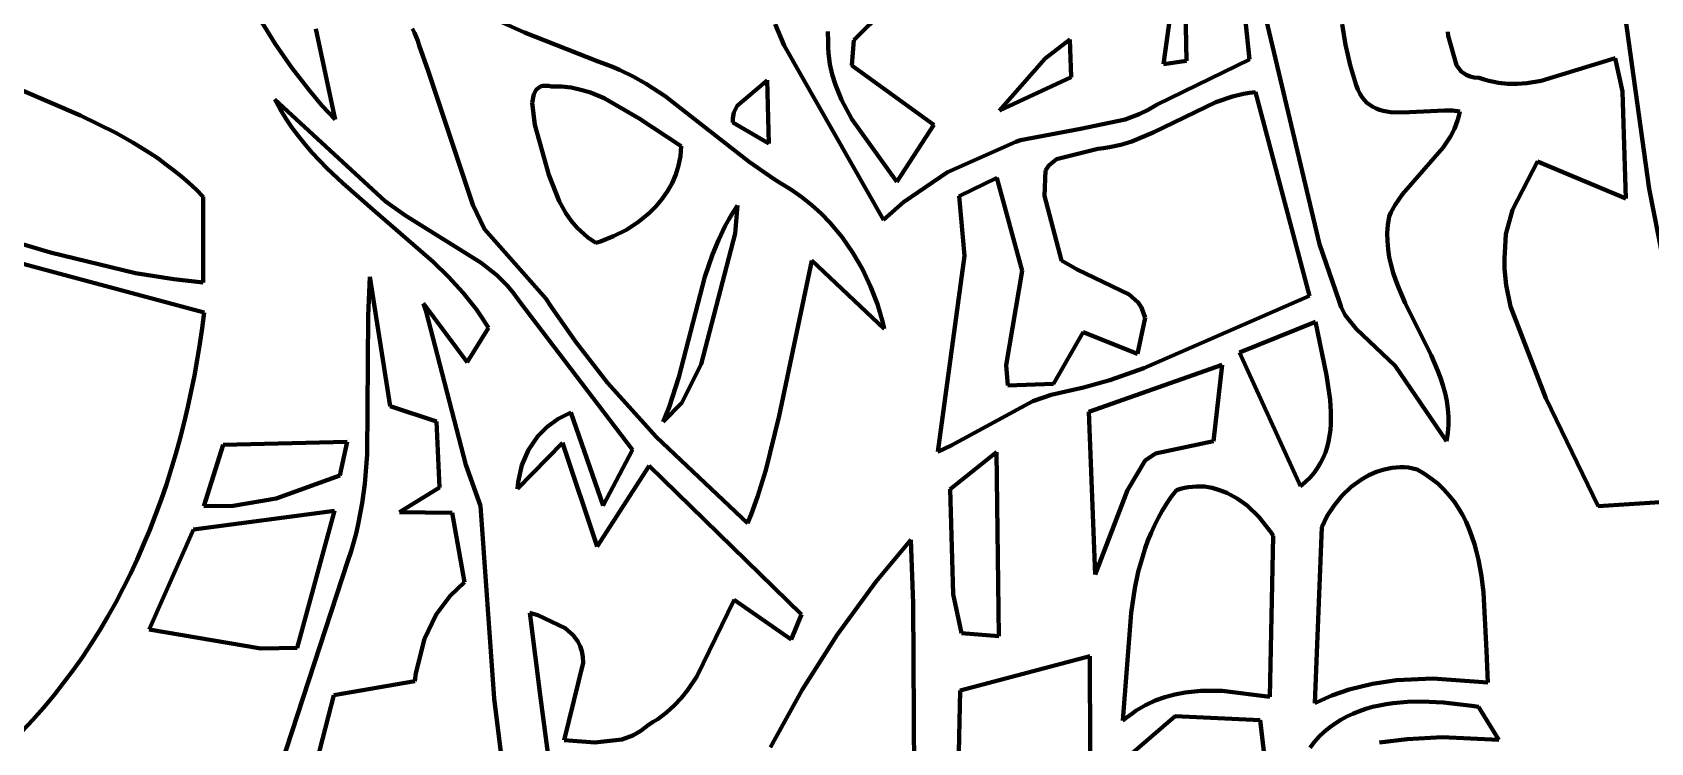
# Model space of a CAD drawing. Header units: millimetres. Extents: x 0 to 12.5, y 0 to 14.6.
# Drawn here: x 3.325 to 5.215, y 8.296 to 9.125 of the extents above; entities that cross this region are included whole.
import ezdxf

# ---------------------------------------------------------------- set-up
doc = ezdxf.new("R2010")
doc.units = ezdxf.units.MM
doc.layers.add('color#131313ff', color=7, linetype='CONTINUOUS', lineweight=100)
doc.layers.add('color#fcfcfcff', color=7, linetype='CONTINUOUS', lineweight=100)

msp = doc.modelspace()

# ---------------------------------------------------------------- linework, layer by layer
at = {"layer": 'color#131313ff'}
for p, q in [((5.2129, 8.9429), (5.1584, 9.3324)), ((4.7464, 9.0937), (4.726, 9.2894)), ((4.6703, 9.2179), (4.6725, 9.0923)), ((4.6457, 9.0882), (4.6601, 9.1922)), ((3.5851, 9.1504), (3.6087, 9.1119)), ((3.8997, 9.1252), (3.8293, 9.1568)), ((4.3201, 9.1519), (4.2842, 9.1164)), ((3.6787, 9.0236), (3.656, 9.1297)), ((3.7689, 9.1295), (3.7713, 9.125)), ((4.1925, 9.135), (4.2029, 9.11)), ((4.2544, 9.1142), (4.2539, 9.1266)), ((4.7656, 9.1405), (4.8279, 8.8782)), ((4.8563, 9.123), (4.8545, 9.135)), ((4.9778, 9.126), (4.9783, 9.1213)), ((3.6087, 9.1119), (3.628, 9.0841)), ((3.7713, 9.125), (3.7734, 9.1203)), ((3.7734, 9.1203), (3.7751, 9.1154)), ((3.7751, 9.1154), (3.7766, 9.1102)), ((3.7766, 9.1102), (3.7871, 9.0806)), ((3.9856, 9.0913), (3.8997, 9.1252)), ((4.2029, 9.11), (4.3189, 8.9067)), ((4.2544, 9.1076), (4.2544, 9.1142)), ((4.2548, 9.1012), (4.2544, 9.1076)), ((4.2842, 9.1164), (4.282, 9.0868)), ((4.5076, 9.0948), (4.5364, 9.1173)), ((4.5364, 9.1173), (4.5379, 9.0733)), ((4.8584, 9.111), (4.8563, 9.123)), ((4.8609, 9.0991), (4.8584, 9.111)), ((4.9783, 9.1213), (4.9877, 9.0872)), ((3.3815, 9.0282), (3.2333, 9.0921)), ((3.9942, 9.0885), (3.9856, 9.0913)), ((4.0025, 9.0853), (3.9942, 9.0885)), ((4.2564, 9.0885), (4.2548, 9.1012)), ((4.2591, 9.0762), (4.2564, 9.0885)), ((4.4542, 9.0342), (4.5076, 9.0948)), ((4.6384, 9.0413), (4.7464, 9.0937)), ((4.6725, 9.0923), (4.6457, 9.0882)), ((4.8638, 9.0873), (4.8609, 9.0991)), ((5.0866, 9.0689), (5.1731, 9.0955)), ((5.1731, 9.0955), (5.1818, 9.0564)), ((3.628, 9.0841), (3.6487, 9.0574)), ((3.7871, 9.0806), (3.8393, 8.924)), ((4.0107, 9.0818), (4.0025, 9.0853)), ((4.0266, 9.0741), (4.0107, 9.0818)), ((4.0419, 9.0655), (4.0266, 9.0741)), ((4.1832, 9.0697), (4.1817, 9.0681)), ((4.1851, 8.9956), (4.1832, 9.0697)), ((4.2628, 9.0641), (4.2591, 9.0762)), ((4.282, 9.0868), (4.3775, 9.0173)), ((4.5379, 9.0733), (4.4542, 9.0342)), ((4.8671, 9.0755), (4.8638, 9.0873)), ((4.8708, 9.0638), (4.8671, 9.0755)), ((4.9877, 9.0872), (4.9935, 9.0798)), ((4.9935, 9.0798), (4.9992, 9.0757)), ((4.9992, 9.0757), (5.0037, 9.0738)), ((5.0037, 9.0738), (5.0087, 9.0727)), ((5.0087, 9.0727), (5.0144, 9.0725)), ((5.0144, 9.0725), (5.0201, 9.0705)), ((5.0201, 9.0705), (5.0257, 9.0689)), ((3.6487, 9.0574), (3.6633, 9.0402)), ((3.9089, 9.043), (3.9108, 9.0534)), ((3.9108, 9.0534), (3.9135, 9.0583)), ((3.9135, 9.0583), (3.916, 9.0608)), ((3.916, 9.0608), (3.9193, 9.0625)), ((3.9193, 9.0625), (3.9212, 9.0629)), ((3.9212, 9.0629), (3.9233, 9.0632)), ((3.9233, 9.0632), (3.9256, 9.0632)), ((3.9256, 9.0632), (3.9281, 9.0629)), ((3.9281, 9.0629), (3.9308, 9.0623)), ((3.9308, 9.0623), (3.9368, 9.0624)), ((3.9368, 9.0624), (3.9428, 9.0622)), ((3.9428, 9.0622), (3.9544, 9.0609)), ((3.9544, 9.0609), (3.9657, 9.0585)), ((3.9657, 9.0585), (3.9768, 9.0552)), ((3.9768, 9.0552), (3.9929, 9.0486)), ((4.0641, 9.0511), (4.0419, 9.0655)), ((4.1621, 8.9744), (4.0641, 9.0511)), ((4.1817, 9.0681), (4.1481, 9.0396)), ((4.27, 9.0466), (4.2628, 9.0641)), ((4.7262, 9.0504), (4.7071, 9.0438)), ((4.7394, 9.0537), (4.7262, 9.0504)), ((4.7462, 9.0549), (4.7394, 9.0537)), ((4.7531, 9.0558), (4.7462, 9.0549)), ((4.8163, 8.818), (4.7531, 9.0558)), ((4.8727, 9.0586), (4.8708, 9.0638)), ((4.875, 9.054), (4.8727, 9.0586)), ((4.8775, 9.05), (4.875, 9.054)), ((5.0257, 9.0689), (5.0313, 9.0675)), ((5.0313, 9.0675), (5.0368, 9.0665)), ((5.0368, 9.0665), (5.048, 9.0654)), ((5.048, 9.0654), (5.0591, 9.0653)), ((5.0591, 9.0653), (5.0701, 9.0661)), ((5.0701, 9.0661), (5.0866, 9.0689)), ((5.1818, 9.0564), (5.1857, 8.9313)), ((3.6083, 9.047), (3.6145, 9.0357)), ((3.737, 8.9284), (3.6083, 9.047)), ((3.6145, 9.0357), (3.6211, 9.0248)), ((3.6633, 9.0402), (3.6787, 9.0236)), ((3.9118, 9.0176), (3.9089, 9.043)), ((3.9929, 9.0486), (4.0337, 9.025)), ((4.1441, 9.0318), (4.1429, 9.0251)), ((4.1481, 9.0396), (4.1441, 9.0318)), ((4.282, 9.024), (4.27, 9.0466)), ((4.6175, 9.03), (4.6281, 9.0351)), ((4.6281, 9.0351), (4.6384, 9.0413)), ((4.7071, 9.0438), (4.6337, 9.0084)), ((4.8803, 9.0464), (4.8775, 9.05)), ((4.8834, 9.0433), (4.8803, 9.0464)), ((4.8867, 9.0407), (4.8834, 9.0433)), ((4.8903, 9.0384), (4.8867, 9.0407)), ((4.894, 9.0365), (4.8903, 9.0384)), ((4.898, 9.035), (4.894, 9.0365)), ((4.9022, 9.0338), (4.898, 9.035)), ((4.9109, 9.0323), (4.9022, 9.0338)), ((4.925, 9.0317), (4.9109, 9.0323)), ((4.9739, 9.0344), (4.925, 9.0317)), ((4.9831, 9.0341), (4.9739, 9.0344)), ((4.9917, 9.0329), (4.9831, 9.0341)), ((4.9905, 9.0276), (4.9917, 9.0329)), ((3.4226, 9.008), (3.3815, 9.0282)), ((3.6211, 9.0248), (3.6283, 9.0144)), ((3.6283, 9.0144), (3.6358, 9.0042)), ((3.9282, 8.9591), (3.9118, 9.0176)), ((4.0337, 9.025), (4.0826, 8.9924)), ((4.1429, 9.0251), (4.1431, 9.0202)), ((4.1431, 9.0202), (4.1851, 8.9956)), ((4.3343, 8.9511), (4.282, 9.024)), ((4.3775, 9.0173), (4.3343, 8.9511)), ((4.479, 8.9996), (4.549, 9.0127)), ((4.549, 9.0127), (4.6009, 9.0238)), ((4.6009, 9.0238), (4.6175, 9.03)), ((4.9808, 9.0037), (4.9854, 9.0128)), ((4.9854, 9.0128), (4.9891, 9.0225)), ((4.9891, 9.0225), (4.9905, 9.0276)), ((3.4426, 8.9968), (3.4226, 9.008)), ((3.462, 8.9848), (3.4426, 8.9968)), ((3.6358, 9.0042), (3.6437, 8.9944)), ((3.6437, 8.9944), (3.6519, 8.9849)), ((4.3937, 8.9623), (4.4733, 8.9978)), ((4.4733, 8.9978), (4.479, 8.9996)), ((4.5959, 8.9943), (4.5826, 8.9913)), ((4.6087, 8.9982), (4.5959, 8.9943)), ((4.6337, 9.0084), (4.6087, 8.9982)), ((4.9725, 8.9909), (4.9808, 9.0037)), ((3.4715, 8.9784), (3.462, 8.9848)), ((3.4808, 8.9717), (3.4715, 8.9784)), ((3.6519, 8.9849), (3.6604, 8.9757)), ((3.6604, 8.9757), (3.6692, 8.9666)), ((4.0808, 8.9754), (4.0796, 8.9699)), ((4.0817, 8.9809), (4.0808, 8.9754)), ((4.0823, 8.9866), (4.0817, 8.9809)), ((4.0826, 8.9924), (4.0823, 8.9866)), ((4.521, 8.9773), (4.5121, 8.9702)), ((4.569, 8.9896), (4.521, 8.9773)), ((4.5759, 8.9903), (4.569, 8.9896)), ((4.5826, 8.9913), (4.5759, 8.9903)), ((4.925, 8.9366), (4.9725, 8.9909)), ((3.49, 8.9647), (3.4808, 8.9717)), ((3.4989, 8.9575), (3.49, 8.9647)), ((3.5077, 8.9499), (3.4989, 8.9575)), ((3.6692, 8.9666), (3.6875, 8.9492)), ((3.9403, 8.9285), (3.9282, 8.9591)), ((4.0764, 8.9594), (4.072, 8.9494)), ((4.0796, 8.9699), (4.0764, 8.9594)), ((4.1911, 8.9541), (4.1621, 8.9744)), ((4.3423, 8.9274), (4.3937, 8.9623)), ((4.4514, 8.9557), (4.4073, 8.9341)), ((4.4808, 8.8472), (4.4514, 8.9557)), ((4.508, 8.9643), (4.5069, 8.9345)), ((4.5121, 8.9702), (4.508, 8.9643)), ((5.0825, 8.9745), (5.0534, 8.9183)), ((5.1857, 8.9313), (5.0825, 8.9745)), ((3.5163, 8.9419), (3.5077, 8.9499)), ((3.5246, 8.9336), (3.5163, 8.9419)), ((3.6875, 8.9492), (3.7258, 8.9159)), ((4.0667, 8.9399), (4.0605, 8.931)), ((4.072, 8.9494), (4.0667, 8.9399)), ((4.1986, 8.9495), (4.1911, 8.9541)), ((4.2114, 8.9417), (4.1986, 8.9495)), ((4.2236, 8.9332), (4.2114, 8.9417)), ((5.2287, 8.8617), (5.2129, 8.9429)), ((3.5244, 8.8335), (3.5246, 8.9336)), ((3.7601, 8.9121), (3.737, 8.9284)), ((3.8393, 8.924), (3.8531, 8.8957)), ((3.9482, 8.9144), (3.9403, 8.9285)), ((4.0534, 8.9226), (4.0456, 8.9148)), ((4.0605, 8.931), (4.0534, 8.9226)), ((4.1434, 8.9156), (4.1485, 8.9233)), ((4.1485, 8.9233), (4.1457, 8.8906)), ((4.2352, 8.9239), (4.2236, 8.9332)), ((4.2461, 8.9139), (4.2352, 8.9239)), ((4.3189, 8.9067), (4.3423, 8.9274)), ((4.4073, 8.9341), (4.4134, 8.8644)), ((4.5069, 8.9345), (4.5268, 8.8592)), ((4.9112, 8.9152), (4.9162, 8.9241)), ((4.9162, 8.9241), (4.925, 8.9366)), ((5.0534, 8.9183), (5.0455, 8.89)), ((3.2047, 8.9107), (3.3463, 8.8685)), ((3.7258, 8.9159), (3.7931, 8.8577)), ((3.8493, 8.8563), (3.7601, 8.9121)), ((3.9543, 8.9056), (3.9482, 8.9144)), ((3.9613, 8.8973), (3.9543, 8.9056)), ((4.0327, 8.9043), (4.0187, 8.8951)), ((4.0456, 8.9148), (4.0327, 8.9043)), ((4.1261, 8.883), (4.1341, 8.8996)), ((4.1341, 8.8996), (4.1386, 8.9076)), ((4.1386, 8.9076), (4.1434, 8.9156)), ((4.2563, 8.9034), (4.2461, 8.9139)), ((4.2705, 8.8864), (4.2563, 8.9034)), ((4.907, 8.8911), (4.9076, 8.9008)), ((4.9076, 8.9008), (4.9091, 8.9106)), ((4.9091, 8.9106), (4.9112, 8.9152)), ((3.8531, 8.8957), (3.9247, 8.8148)), ((3.9693, 8.8897), (3.9613, 8.8973)), ((3.9736, 8.8861), (3.9693, 8.8897)), ((3.9782, 8.8828), (3.9736, 8.8861)), ((3.9831, 8.8796), (3.9782, 8.8828)), ((3.9883, 8.8813), (3.9831, 8.8796)), ((4.0038, 8.8874), (3.9883, 8.8813)), ((4.0187, 8.8951), (4.0038, 8.8874)), ((4.1457, 8.8906), (4.1062, 8.7382)), ((4.1191, 8.8661), (4.1261, 8.883)), ((4.2831, 8.8682), (4.2705, 8.8864)), ((4.9072, 8.8816), (4.907, 8.8911)), ((4.908, 8.8722), (4.9072, 8.8816)), ((5.0455, 8.89), (5.0446, 8.8749)), ((3.3463, 8.8685), (3.4456, 8.8445)), ((4.1102, 8.84), (4.1191, 8.8661)), ((4.2942, 8.849), (4.2831, 8.8682)), ((4.4134, 8.8644), (4.3823, 8.6358)), ((4.8279, 8.8782), (4.8509, 8.8117)), ((4.9094, 8.863), (4.908, 8.8722)), ((4.9115, 8.8538), (4.9094, 8.863)), ((5.0446, 8.8749), (5.0438, 8.862)), ((5.0438, 8.862), (5.0439, 8.8492)), ((3.5256, 8.7986), (3.2938, 8.8605)), ((3.4456, 8.8445), (3.4904, 8.8372)), ((3.7931, 8.8577), (3.811, 8.84)), ((3.8675, 8.8419), (3.8493, 8.8563)), ((4.1971, 8.6778), (4.2352, 8.8593)), ((4.2352, 8.8593), (4.3198, 8.7795)), ((4.3038, 8.8289), (4.2942, 8.849)), ((4.4623, 8.7369), (4.4808, 8.8472)), ((4.5268, 8.8592), (4.5451, 8.8486)), ((4.5451, 8.8486), (4.6057, 8.8196)), ((4.914, 8.8448), (4.9115, 8.8538)), ((4.917, 8.8358), (4.914, 8.8448)), ((5.0439, 8.8492), (5.0459, 8.8303)), ((3.4904, 8.8372), (3.5244, 8.8335)), ((3.719, 8.8402), (3.7171, 8.7944)), ((3.7428, 8.6891), (3.719, 8.8402)), ((3.811, 8.84), (3.8196, 8.8309)), ((3.8196, 8.8309), (3.828, 8.8215)), ((3.8798, 8.8296), (3.8675, 8.8419)), ((3.8873, 8.8206), (3.8798, 8.8296)), ((4.0799, 8.723), (4.1102, 8.84)), ((4.3118, 8.8081), (4.3038, 8.8289)), ((4.9204, 8.8269), (4.917, 8.8358)), ((4.9281, 8.8094), (4.9204, 8.8269)), ((5.0459, 8.8303), (5.0511, 8.8056)), ((3.8327, 8.7405), (3.782, 8.8088)), ((3.782, 8.8088), (3.7846, 8.8008)), ((3.828, 8.8215), (3.836, 8.8118)), ((3.836, 8.8118), (3.8436, 8.8018)), ((3.8942, 8.8108), (3.8873, 8.8206)), ((4.0259, 8.6381), (3.8942, 8.8108)), ((3.9247, 8.8148), (3.9313, 8.8045)), ((4.3181, 8.7867), (4.3118, 8.8081)), ((4.6057, 8.8196), (4.6161, 8.81)), ((4.6161, 8.81), (4.6201, 8.8042)), ((4.6228, 8.7334), (4.8163, 8.818)), ((4.8509, 8.8117), (4.8531, 8.8048)), ((4.8531, 8.8048), (4.8578, 8.7954)), ((4.9583, 8.7487), (4.9281, 8.8094)), ((5.0511, 8.8056), (5.0921, 8.6985)), ((3.5233, 8.7802), (3.5256, 8.7986)), ((3.7171, 8.7944), (3.7161, 8.6328)), ((3.7846, 8.8008), (3.8313, 8.6205)), ((3.8436, 8.8018), (3.8508, 8.7914)), ((3.8508, 8.7914), (3.8577, 8.7807)), ((3.9313, 8.8045), (3.9592, 8.7644)), ((4.3198, 8.7795), (4.3181, 8.7867)), ((4.6244, 8.7921), (4.6155, 8.7502)), ((4.6201, 8.8042), (4.6244, 8.7921)), ((4.8232, 8.7877), (4.7347, 8.7517)), ((4.836, 8.7251), (4.8232, 8.7877)), ((4.8578, 8.7954), (4.8706, 8.7794)), ((3.5206, 8.7618), (3.5233, 8.7802)), ((3.8577, 8.7807), (3.8327, 8.7405)), ((4.5519, 8.7756), (4.5173, 8.7153)), ((4.6155, 8.7502), (4.5519, 8.7756)), ((4.8706, 8.7794), (4.9161, 8.7361)), ((3.5176, 8.7433), (3.5206, 8.7618)), ((3.9592, 8.7644), (3.9968, 8.7164)), ((4.7347, 8.7517), (4.8058, 8.5957)), ((4.9659, 8.7311), (4.9583, 8.7487)), ((3.5143, 8.7249), (3.5176, 8.7433)), ((4.1062, 8.7382), (4.0836, 8.693)), ((4.4642, 8.7133), (4.4623, 8.7369)), ((4.7142, 8.7374), (4.5587, 8.6825)), ((4.583, 8.7195), (4.6228, 8.7334)), ((4.704, 8.6483), (4.7142, 8.7374)), ((4.9161, 8.7361), (4.9762, 8.6481)), ((4.9692, 8.7223), (4.9659, 8.7311)), ((3.5107, 8.7066), (3.5143, 8.7249)), ((3.9968, 8.7164), (4.0539, 8.6529)), ((4.0686, 8.6878), (4.0799, 8.723)), ((4.5173, 8.7153), (4.4642, 8.7133)), ((4.5318, 8.7061), (4.5525, 8.7108)), ((4.5525, 8.7108), (4.583, 8.7195)), ((4.8403, 8.6963), (4.836, 8.7251)), ((4.9721, 8.7134), (4.9692, 8.7223)), ((4.9746, 8.7044), (4.9721, 8.7134)), ((3.5067, 8.6882), (3.5107, 8.7066)), ((4.0836, 8.693), (4.0618, 8.6706)), ((4.3978, 8.6431), (4.4933, 8.6949)), ((4.4933, 8.6949), (4.5148, 8.7024)), ((4.5148, 8.7024), (4.5318, 8.7061)), ((4.8413, 8.6821), (4.8403, 8.6963)), ((4.9765, 8.6953), (4.9746, 8.7044)), ((4.9778, 8.6861), (4.9765, 8.6953)), ((5.0921, 8.6985), (5.1534, 8.5725)), ((3.5024, 8.67), (3.5067, 8.6882)), ((3.797, 8.6713), (3.7428, 8.6891)), ((3.9264, 8.6651), (3.9392, 8.6743)), ((3.9392, 8.6743), (3.9538, 8.6815)), ((3.9538, 8.6815), (3.9916, 8.5731)), ((4.0618, 8.6706), (4.0686, 8.6878)), ((4.1816, 8.6143), (4.1971, 8.6778)), ((4.5587, 8.6825), (4.5659, 8.4926)), ((4.8412, 8.6682), (4.8413, 8.6821)), ((4.9786, 8.6768), (4.9778, 8.6861)), ((4.9786, 8.6674), (4.9786, 8.6768)), ((3.4977, 8.6517), (3.5024, 8.67)), ((3.8006, 8.5942), (3.797, 8.6713)), ((3.9045, 8.6381), (3.9155, 8.6541)), ((3.9155, 8.6541), (3.9264, 8.6651)), ((4.8386, 8.6479), (4.8398, 8.6546)), ((4.8398, 8.6546), (4.8407, 8.6613)), ((4.8407, 8.6613), (4.8412, 8.6682)), ((4.9762, 8.6481), (4.9778, 8.6578)), ((4.9778, 8.6578), (4.9786, 8.6674)), ((3.4927, 8.6336), (3.4977, 8.6517)), ((3.5478, 8.6439), (3.5253, 8.5723)), ((3.6926, 8.6475), (3.5478, 8.6439)), ((3.6843, 8.6083), (3.6926, 8.6475)), ((3.9441, 8.6463), (3.8915, 8.5925)), ((3.8968, 8.6202), (3.9045, 8.6381)), ((3.9846, 8.5253), (3.9441, 8.6463)), ((3.9916, 8.5731), (4.0259, 8.6381)), ((4.0539, 8.6529), (4.1603, 8.5523)), ((4.3823, 8.6358), (4.3978, 8.6431)), ((4.4509, 8.6353), (4.3966, 8.5922)), ((4.4534, 8.4205), (4.4509, 8.6353)), ((4.6365, 8.634), (4.704, 8.6483)), ((4.8323, 8.6289), (4.8349, 8.6351)), ((4.8349, 8.6351), (4.8369, 8.6414)), ((4.8369, 8.6414), (4.8386, 8.6479)), ((3.4816, 8.5977), (3.4873, 8.6156)), ((3.4873, 8.6156), (3.4927, 8.6336)), ((3.7161, 8.6328), (3.7133, 8.5985)), ((3.8313, 8.6205), (3.8482, 8.5726)), ((3.8923, 8.6007), (3.8968, 8.6202)), ((4.0455, 8.6196), (3.9846, 8.5253)), ((4.223, 8.4458), (4.0455, 8.6196)), ((4.6038, 8.5912), (4.6244, 8.6256)), ((4.6244, 8.6256), (4.6365, 8.634)), ((4.8216, 8.6114), (4.8257, 8.617)), ((4.8257, 8.617), (4.8293, 8.6228)), ((4.8293, 8.6228), (4.8323, 8.6289)), ((4.9127, 8.6172), (4.9034, 8.6153)), ((4.9223, 8.6178), (4.9127, 8.6172)), ((4.9272, 8.6177), (4.9223, 8.6178)), ((4.932, 8.6173), (4.9272, 8.6177)), ((4.9369, 8.6164), (4.932, 8.6173)), ((4.9418, 8.6153), (4.9369, 8.6164)), ((3.4756, 8.5799), (3.4816, 8.5977)), ((3.6098, 8.5811), (3.6843, 8.6083)), ((3.7133, 8.5985), (3.7103, 8.5758)), ((3.8915, 8.5925), (3.8923, 8.6007)), ((4.1719, 8.5831), (4.1816, 8.6143)), ((4.8058, 8.5957), (4.8117, 8.6007)), ((4.8117, 8.6007), (4.817, 8.6059)), ((4.817, 8.6059), (4.8216, 8.6114)), ((4.877, 8.6036), (4.8651, 8.5949)), ((4.8854, 8.6085), (4.877, 8.6036)), ((4.8943, 8.6124), (4.8854, 8.6085)), ((4.9034, 8.6153), (4.8943, 8.6124)), ((4.9507, 8.6101), (4.9418, 8.6153)), ((4.9588, 8.6044), (4.9507, 8.6101)), ((4.9663, 8.5983), (4.9588, 8.6044)), ((4.9731, 8.5918), (4.9663, 8.5983)), ((3.4691, 8.5622), (3.4756, 8.5799)), ((3.5596, 8.5729), (3.6098, 8.5811)), ((3.754, 8.5653), (3.8006, 8.5942)), ((4.1644, 8.5625), (4.1719, 8.5831)), ((4.3966, 8.5922), (4.4003, 8.4697)), ((4.5659, 8.4926), (4.6038, 8.5912)), ((4.6548, 8.5831), (4.6493, 8.575)), ((4.6608, 8.5909), (4.6548, 8.5831)), ((4.6656, 8.5925), (4.6608, 8.5909)), ((4.6703, 8.5937), (4.6656, 8.5925)), ((4.675, 8.5946), (4.6703, 8.5937)), ((4.6844, 8.5954), (4.675, 8.5946)), ((4.6935, 8.5951), (4.6844, 8.5954)), ((4.7025, 8.5937), (4.6935, 8.5951)), ((4.7113, 8.5912), (4.7025, 8.5937)), ((4.7198, 8.5878), (4.7113, 8.5912)), ((4.7319, 8.5812), (4.7198, 8.5878)), ((4.7433, 8.573), (4.7319, 8.5812)), ((4.8544, 8.5847), (4.845, 8.5732)), ((4.8651, 8.5949), (4.8544, 8.5847)), ((4.9794, 8.5849), (4.9731, 8.5918)), ((4.985, 8.5776), (4.9794, 8.5849)), ((5.1534, 8.5725), (5.2887, 8.5809)), ((3.4623, 8.5447), (3.4691, 8.5622)), ((3.678, 8.5667), (3.5135, 8.5451)), ((3.5253, 8.5723), (3.5596, 8.5729)), ((3.6342, 8.4071), (3.678, 8.5667)), ((3.7103, 8.5758), (3.7061, 8.5532)), ((3.8136, 8.5644), (3.754, 8.5653)), ((3.8152, 8.5644), (3.8136, 8.5644)), ((3.8298, 8.4838), (3.8152, 8.5644)), ((3.8482, 8.5726), (3.8644, 8.3478)), ((4.1603, 8.5523), (4.1644, 8.5625)), ((4.6442, 8.5668), (4.6395, 8.5584)), ((4.6493, 8.575), (4.6442, 8.5668)), ((4.757, 8.56), (4.7433, 8.573)), ((4.7714, 8.5415), (4.757, 8.56)), ((4.837, 8.5609), (4.8308, 8.548)), ((4.845, 8.5732), (4.837, 8.5609)), ((4.9902, 8.57), (4.985, 8.5776)), ((4.9948, 8.5621), (4.9902, 8.57)), ((4.999, 8.554), (4.9948, 8.5621)), ((3.4551, 8.5274), (3.4623, 8.5447)), ((3.5135, 8.5451), (3.4614, 8.4283)), ((3.7035, 8.542), (3.7006, 8.5308)), ((3.7061, 8.5532), (3.7035, 8.542)), ((4.6313, 8.5411), (4.6277, 8.5322)), ((4.6352, 8.5498), (4.6313, 8.5411)), ((4.6395, 8.5584), (4.6352, 8.5498)), ((4.7738, 8.5376), (4.7714, 8.5415)), ((4.8308, 8.548), (4.8226, 8.3425)), ((5.0027, 8.5455), (4.999, 8.554)), ((5.0059, 8.5369), (5.0027, 8.5455)), ((3.4476, 8.5102), (3.4551, 8.5274)), ((3.7006, 8.5308), (3.6973, 8.5197)), ((4.3507, 8.533), (4.3101, 8.4839)), ((4.3534, 8.4587), (4.3507, 8.533)), ((4.6244, 8.5232), (4.6215, 8.5141)), ((4.6277, 8.5322), (4.6244, 8.5232)), ((4.7701, 8.3497), (4.7738, 8.5376)), ((5.0088, 8.528), (5.0059, 8.5369)), ((5.0113, 8.5189), (5.0088, 8.528)), ((3.4396, 8.4933), (3.4476, 8.5102)), ((3.6936, 8.5086), (3.6051, 8.2384)), ((3.6973, 8.5197), (3.6936, 8.5086)), ((4.6215, 8.5141), (4.6164, 8.4956)), ((5.0135, 8.5096), (5.0113, 8.5189)), ((5.0169, 8.4907), (5.0135, 8.5096)), ((3.4313, 8.4765), (3.4396, 8.4933)), ((3.8129, 8.4676), (3.8298, 8.4838)), ((4.3101, 8.4839), (4.2649, 8.4222)), ((4.6164, 8.4956), (4.6124, 8.4767)), ((5.0193, 8.4714), (5.0169, 8.4907)), ((3.4226, 8.4599), (3.4313, 8.4765)), ((3.7967, 8.4458), (3.8129, 8.4676)), ((4.4003, 8.4697), (4.4101, 8.424)), ((4.6124, 8.4767), (4.6079, 8.4479)), ((5.0228, 8.4034), (5.0193, 8.4714)), ((3.4134, 8.4436), (3.4226, 8.4599)), ((3.783, 8.4174), (3.7967, 8.4458)), ((3.9183, 8.3491), (3.9061, 8.4478)), ((3.9061, 8.4478), (3.9152, 8.4452)), ((4.1009, 8.3734), (4.1445, 8.4629)), ((4.1445, 8.4629), (4.2111, 8.4168)), ((4.2111, 8.4168), (4.223, 8.4458)), ((4.3547, 8.2603), (4.3534, 8.4587)), ((4.6079, 8.4479), (4.5984, 8.322)), ((3.394, 8.4117), (3.4039, 8.4275)), ((3.4039, 8.4275), (3.4134, 8.4436)), ((3.4614, 8.4283), (3.5919, 8.4061)), ((3.9152, 8.4452), (3.9473, 8.43)), ((3.9473, 8.43), (3.9566, 8.4217)), ((3.3836, 8.3962), (3.394, 8.4117)), ((3.7729, 8.3774), (3.783, 8.4174)), ((3.9566, 8.4217), (3.9621, 8.4144)), ((3.9621, 8.4144), (3.9649, 8.4089)), ((3.9649, 8.4089), (3.9668, 8.4029)), ((4.2649, 8.4222), (4.2238, 8.3578)), ((4.4101, 8.424), (4.4534, 8.4205)), ((3.3729, 8.3809), (3.3836, 8.3962)), ((3.5919, 8.4061), (3.6342, 8.4071)), ((3.9681, 8.3893), (3.9459, 8.299)), ((3.9668, 8.4029), (3.9679, 8.3964)), ((3.9679, 8.3964), (3.9681, 8.3893)), ((4.5598, 8.3971), (4.4083, 8.357)), ((4.5601, 8.2868), (4.5598, 8.3971)), ((5.0243, 8.3665), (5.0228, 8.4034)), ((3.3617, 8.366), (3.3729, 8.3809)), ((3.7717, 8.3681), (3.7729, 8.3774)), ((4.0906, 8.3581), (4.1009, 8.3734)), ((4.9179, 8.3692), (4.9604, 8.3713)), ((4.9604, 8.3713), (5.0243, 8.3665)), ((3.3381, 8.337), (3.3501, 8.3513)), ((3.3501, 8.3513), (3.3617, 8.366)), ((3.6282, 8.1617), (3.6771, 8.3517)), ((3.6771, 8.3517), (3.7717, 8.3681)), ((4.0829, 8.3486), (4.0906, 8.3581)), ((4.2238, 8.3578), (4.1868, 8.2909)), ((4.4083, 8.357), (4.4059, 8.2481)), ((4.6474, 8.3495), (4.6591, 8.3526)), ((4.6591, 8.3526), (4.6711, 8.3549)), ((4.6711, 8.3549), (4.6894, 8.3568)), ((4.6894, 8.3568), (4.7142, 8.3569)), ((4.7142, 8.3569), (4.7701, 8.3497)), ((4.8226, 8.3425), (4.8423, 8.3512)), ((4.8423, 8.3512), (4.8624, 8.3582)), ((4.8624, 8.3582), (4.8899, 8.365)), ((4.8899, 8.365), (4.9179, 8.3692)), ((3.3257, 8.323), (3.3381, 8.337)), ((3.8644, 8.3478), (3.8729, 8.2791)), ((3.9549, 8.0773), (3.9183, 8.3491)), ((4.0654, 8.3313), (4.0746, 8.3396)), ((4.0746, 8.3396), (4.0829, 8.3486)), ((4.6087, 8.3301), (4.6139, 8.3338)), ((4.6139, 8.3338), (4.6248, 8.3401)), ((4.6248, 8.3401), (4.6359, 8.3453)), ((4.6359, 8.3453), (4.6474, 8.3495)), ((4.8745, 8.3331), (4.867, 8.3301)), ((4.8821, 8.3357), (4.8745, 8.3331)), ((4.8899, 8.3379), (4.8821, 8.3357)), ((4.8978, 8.3397), (4.8899, 8.3379)), ((4.9059, 8.3412), (4.8978, 8.3397)), ((4.9141, 8.3424), (4.9059, 8.3412)), ((4.9307, 8.3439), (4.9141, 8.3424)), ((4.9476, 8.3443), (4.9307, 8.3439)), ((4.9729, 8.3433), (4.9476, 8.3443)), ((5.0058, 8.3394), (4.9729, 8.3433)), ((5.0137, 8.3381), (5.0058, 8.3394)), ((5.0372, 8.2994), (5.0137, 8.3381)), ((3.3128, 8.3094), (3.3257, 8.323)), ((4.0357, 8.3101), (4.0444, 8.3172)), ((4.0444, 8.3172), (4.05, 8.3204)), ((4.05, 8.3204), (4.0554, 8.3238)), ((4.0554, 8.3238), (4.0654, 8.3313)), ((4.6594, 8.3272), (4.5894, 8.2668)), ((4.5984, 8.322), (4.6035, 8.3262)), ((4.6035, 8.3262), (4.6087, 8.3301)), ((4.7587, 8.3227), (4.6594, 8.3272)), ((4.7632, 8.2829), (4.7587, 8.3227)), ((4.8397, 8.3141), (4.8335, 8.309)), ((4.8461, 8.3188), (4.8397, 8.3141)), ((4.8528, 8.323), (4.8461, 8.3188)), ((4.8598, 8.3268), (4.8528, 8.323)), ((4.867, 8.3301), (4.8598, 8.3268)), ((3.9459, 8.299), (3.9817, 8.2963)), ((3.9817, 8.2963), (4.0133, 8.2999)), ((4.0133, 8.2999), (4.0264, 8.3047)), ((4.0264, 8.3047), (4.0357, 8.3101)), ((4.8221, 8.2972), (4.817, 8.2905)), ((4.8277, 8.3033), (4.8221, 8.2972)), ((4.8335, 8.309), (4.8277, 8.3033)), ((4.8979, 8.2963), (4.9303, 8.3005)), ((4.9303, 8.3005), (4.9712, 8.3026)), ((4.9712, 8.3026), (5.0372, 8.2994))]:
    msp.add_line(p, q, dxfattribs=at)
at = {"layer": 'color#fcfcfcff'}
for p, q in [((5.1584, 9.3324), (5.2129, 8.9429)), ((4.726, 9.2894), (4.7464, 9.0937)), ((4.6725, 9.0923), (4.6703, 9.2179)), ((4.6601, 9.1922), (4.6457, 9.0882)), ((3.6087, 9.1119), (3.5851, 9.1504)), ((3.8293, 9.1568), (3.8997, 9.1252)), ((4.2842, 9.1164), (4.3201, 9.1519)), ((3.656, 9.1297), (3.6787, 9.0236)), ((3.7713, 9.125), (3.7689, 9.1295)), ((4.2029, 9.11), (4.1925, 9.135)), ((4.2539, 9.1266), (4.2544, 9.1142)), ((4.8279, 8.8782), (4.7656, 9.1405)), ((4.8545, 9.135), (4.8563, 9.123)), ((4.9783, 9.1213), (4.9778, 9.126)), ((3.628, 9.0841), (3.6087, 9.1119)), ((3.7734, 9.1203), (3.7713, 9.125)), ((3.7751, 9.1154), (3.7734, 9.1203)), ((3.7766, 9.1102), (3.7751, 9.1154)), ((3.7871, 9.0806), (3.7766, 9.1102)), ((3.8997, 9.1252), (3.9856, 9.0913)), ((4.3189, 8.9067), (4.2029, 9.11)), ((4.2544, 9.1142), (4.2544, 9.1076)), ((4.2544, 9.1076), (4.2548, 9.1012)), ((4.282, 9.0868), (4.2842, 9.1164)), ((4.5364, 9.1173), (4.5076, 9.0948)), ((4.5379, 9.0733), (4.5364, 9.1173)), ((4.8563, 9.123), (4.8584, 9.111)), ((4.8584, 9.111), (4.8609, 9.0991)), ((4.9877, 9.0872), (4.9783, 9.1213)), ((3.2333, 9.0921), (3.3815, 9.0282)), ((3.9856, 9.0913), (3.9942, 9.0885)), ((3.9942, 9.0885), (4.0025, 9.0853)), ((4.2548, 9.1012), (4.2564, 9.0885)), ((4.2564, 9.0885), (4.2591, 9.0762)), ((4.5076, 9.0948), (4.4542, 9.0342)), ((4.7464, 9.0937), (4.6384, 9.0413)), ((4.6457, 9.0882), (4.6725, 9.0923)), ((4.8609, 9.0991), (4.8638, 9.0873)), ((5.1731, 9.0955), (5.0866, 9.0689)), ((5.1818, 9.0564), (5.1731, 9.0955)), ((3.6487, 9.0574), (3.628, 9.0841)), ((3.8393, 8.924), (3.7871, 9.0806)), ((4.0025, 9.0853), (4.0107, 9.0818)), ((4.0107, 9.0818), (4.0266, 9.0741)), ((4.0266, 9.0741), (4.0419, 9.0655)), ((4.1817, 9.0681), (4.1832, 9.0697)), ((4.1832, 9.0697), (4.1851, 8.9956)), ((4.2591, 9.0762), (4.2628, 9.0641)), ((4.3775, 9.0173), (4.282, 9.0868)), ((4.4542, 9.0342), (4.5379, 9.0733)), ((4.8638, 9.0873), (4.8671, 9.0755)), ((4.8671, 9.0755), (4.8708, 9.0638)), ((4.9935, 9.0798), (4.9877, 9.0872)), ((4.9992, 9.0757), (4.9935, 9.0798)), ((5.0037, 9.0738), (4.9992, 9.0757)), ((5.0087, 9.0727), (5.0037, 9.0738)), ((5.0144, 9.0725), (5.0087, 9.0727)), ((5.0201, 9.0705), (5.0144, 9.0725)), ((5.0257, 9.0689), (5.0201, 9.0705)), ((3.6633, 9.0402), (3.6487, 9.0574)), ((3.9108, 9.0534), (3.9089, 9.043)), ((3.9135, 9.0583), (3.9108, 9.0534)), ((3.916, 9.0608), (3.9135, 9.0583)), ((3.9193, 9.0625), (3.916, 9.0608)), ((3.9212, 9.0629), (3.9193, 9.0625)), ((3.9233, 9.0632), (3.9212, 9.0629)), ((3.9256, 9.0632), (3.9233, 9.0632)), ((3.9281, 9.0629), (3.9256, 9.0632)), ((3.9308, 9.0623), (3.9281, 9.0629)), ((3.9368, 9.0624), (3.9308, 9.0623)), ((3.9428, 9.0622), (3.9368, 9.0624)), ((3.9544, 9.0609), (3.9428, 9.0622)), ((3.9657, 9.0585), (3.9544, 9.0609)), ((3.9768, 9.0552), (3.9657, 9.0585)), ((3.9929, 9.0486), (3.9768, 9.0552)), ((4.0419, 9.0655), (4.0641, 9.0511)), ((4.0641, 9.0511), (4.1621, 8.9744)), ((4.1481, 9.0396), (4.1817, 9.0681)), ((4.2628, 9.0641), (4.27, 9.0466)), ((4.7071, 9.0438), (4.7262, 9.0504)), ((4.7262, 9.0504), (4.7394, 9.0537)), ((4.7394, 9.0537), (4.7462, 9.0549)), ((4.7462, 9.0549), (4.7531, 9.0558)), ((4.7531, 9.0558), (4.8163, 8.818)), ((4.8708, 9.0638), (4.8727, 9.0586)), ((4.8727, 9.0586), (4.875, 9.054)), ((4.875, 9.054), (4.8775, 9.05)), ((5.0313, 9.0675), (5.0257, 9.0689)), ((5.0368, 9.0665), (5.0313, 9.0675)), ((5.048, 9.0654), (5.0368, 9.0665)), ((5.0591, 9.0653), (5.048, 9.0654)), ((5.0701, 9.0661), (5.0591, 9.0653)), ((5.0866, 9.0689), (5.0701, 9.0661)), ((5.1857, 8.9313), (5.1818, 9.0564)), ((3.6083, 9.047), (3.737, 8.9284)), ((3.6145, 9.0357), (3.6083, 9.047)), ((3.6211, 9.0248), (3.6145, 9.0357)), ((3.6787, 9.0236), (3.6633, 9.0402)), ((3.9089, 9.043), (3.9118, 9.0176)), ((4.0337, 9.025), (3.9929, 9.0486)), ((4.1429, 9.0251), (4.1441, 9.0318)), ((4.1441, 9.0318), (4.1481, 9.0396)), ((4.27, 9.0466), (4.282, 9.024)), ((4.6281, 9.0351), (4.6175, 9.03)), ((4.6384, 9.0413), (4.6281, 9.0351)), ((4.6337, 9.0084), (4.7071, 9.0438)), ((4.8775, 9.05), (4.8803, 9.0464)), ((4.8803, 9.0464), (4.8834, 9.0433)), ((4.8834, 9.0433), (4.8867, 9.0407)), ((4.8867, 9.0407), (4.8903, 9.0384)), ((4.8903, 9.0384), (4.894, 9.0365)), ((4.894, 9.0365), (4.898, 9.035)), ((4.898, 9.035), (4.9022, 9.0338)), ((4.9022, 9.0338), (4.9109, 9.0323)), ((4.9109, 9.0323), (4.925, 9.0317)), ((4.925, 9.0317), (4.9739, 9.0344)), ((4.9739, 9.0344), (4.9831, 9.0341)), ((4.9831, 9.0341), (4.9917, 9.0329)), ((4.9917, 9.0329), (4.9905, 9.0276)), ((3.3815, 9.0282), (3.4226, 9.008)), ((3.6283, 9.0144), (3.6211, 9.0248)), ((3.6358, 9.0042), (3.6283, 9.0144)), ((3.9118, 9.0176), (3.9282, 8.9591)), ((4.0826, 8.9924), (4.0337, 9.025)), ((4.1431, 9.0202), (4.1429, 9.0251)), ((4.1851, 8.9956), (4.1431, 9.0202)), ((4.282, 9.024), (4.3343, 8.9511)), ((4.3343, 8.9511), (4.3775, 9.0173)), ((4.549, 9.0127), (4.479, 8.9996)), ((4.6009, 9.0238), (4.549, 9.0127)), ((4.6175, 9.03), (4.6009, 9.0238)), ((4.9854, 9.0128), (4.9808, 9.0037)), ((4.9891, 9.0225), (4.9854, 9.0128)), ((4.9905, 9.0276), (4.9891, 9.0225)), ((3.4226, 9.008), (3.4426, 8.9968)), ((3.4426, 8.9968), (3.462, 8.9848)), ((3.6437, 8.9944), (3.6358, 9.0042)), ((3.6519, 8.9849), (3.6437, 8.9944)), ((4.4733, 8.9978), (4.3937, 8.9623)), ((4.479, 8.9996), (4.4733, 8.9978)), ((4.5826, 8.9913), (4.5959, 8.9943)), ((4.5959, 8.9943), (4.6087, 8.9982)), ((4.6087, 8.9982), (4.6337, 9.0084)), ((4.9808, 9.0037), (4.9725, 8.9909)), ((3.462, 8.9848), (3.4715, 8.9784)), ((3.4715, 8.9784), (3.4808, 8.9717)), ((3.6604, 8.9757), (3.6519, 8.9849)), ((3.6692, 8.9666), (3.6604, 8.9757)), ((4.0796, 8.9699), (4.0808, 8.9754)), ((4.0808, 8.9754), (4.0817, 8.9809)), ((4.0817, 8.9809), (4.0823, 8.9866)), ((4.0823, 8.9866), (4.0826, 8.9924)), ((4.5121, 8.9702), (4.521, 8.9773)), ((4.521, 8.9773), (4.569, 8.9896)), ((4.569, 8.9896), (4.5759, 8.9903)), ((4.5759, 8.9903), (4.5826, 8.9913)), ((4.9725, 8.9909), (4.925, 8.9366)), ((3.4808, 8.9717), (3.49, 8.9647)), ((3.49, 8.9647), (3.4989, 8.9575)), ((3.4989, 8.9575), (3.5077, 8.9499)), ((3.6875, 8.9492), (3.6692, 8.9666)), ((3.9282, 8.9591), (3.9403, 8.9285)), ((4.072, 8.9494), (4.0764, 8.9594)), ((4.0764, 8.9594), (4.0796, 8.9699)), ((4.1621, 8.9744), (4.1911, 8.9541)), ((4.3937, 8.9623), (4.3423, 8.9274)), ((4.4073, 8.9341), (4.4514, 8.9557)), ((4.4514, 8.9557), (4.4808, 8.8472)), ((4.5069, 8.9345), (4.508, 8.9643)), ((4.508, 8.9643), (4.5121, 8.9702)), ((5.0534, 8.9183), (5.0825, 8.9745)), ((5.0825, 8.9745), (5.1857, 8.9313)), ((3.5077, 8.9499), (3.5163, 8.9419)), ((3.5163, 8.9419), (3.5246, 8.9336)), ((3.7258, 8.9159), (3.6875, 8.9492)), ((4.0605, 8.931), (4.0667, 8.9399)), ((4.0667, 8.9399), (4.072, 8.9494)), ((4.1911, 8.9541), (4.1986, 8.9495)), ((4.1986, 8.9495), (4.2114, 8.9417)), ((4.2114, 8.9417), (4.2236, 8.9332)), ((5.2129, 8.9429), (5.2287, 8.8617)), ((3.5246, 8.9336), (3.5244, 8.8335)), ((3.737, 8.9284), (3.7601, 8.9121)), ((3.8531, 8.8957), (3.8393, 8.924)), ((3.9403, 8.9285), (3.9482, 8.9144)), ((4.0456, 8.9148), (4.0534, 8.9226)), ((4.0534, 8.9226), (4.0605, 8.931)), ((4.1485, 8.9233), (4.1434, 8.9156)), ((4.1457, 8.8906), (4.1485, 8.9233)), ((4.2236, 8.9332), (4.2352, 8.9239)), ((4.2352, 8.9239), (4.2461, 8.9139)), ((4.3423, 8.9274), (4.3189, 8.9067)), ((4.4134, 8.8644), (4.4073, 8.9341)), ((4.5268, 8.8592), (4.5069, 8.9345)), ((4.9162, 8.9241), (4.9112, 8.9152)), ((4.925, 8.9366), (4.9162, 8.9241)), ((5.0455, 8.89), (5.0534, 8.9183)), ((3.3463, 8.8685), (3.2047, 8.9107)), ((3.7931, 8.8577), (3.7258, 8.9159)), ((3.7601, 8.9121), (3.8493, 8.8563)), ((3.9482, 8.9144), (3.9543, 8.9056)), ((3.9543, 8.9056), (3.9613, 8.8973)), ((4.0187, 8.8951), (4.0327, 8.9043)), ((4.0327, 8.9043), (4.0456, 8.9148)), ((4.1341, 8.8996), (4.1261, 8.883)), ((4.1386, 8.9076), (4.1341, 8.8996)), ((4.1434, 8.9156), (4.1386, 8.9076)), ((4.2461, 8.9139), (4.2563, 8.9034)), ((4.2563, 8.9034), (4.2705, 8.8864)), ((4.9076, 8.9008), (4.907, 8.8911)), ((4.9091, 8.9106), (4.9076, 8.9008)), ((4.9112, 8.9152), (4.9091, 8.9106)), ((3.9247, 8.8148), (3.8531, 8.8957)), ((3.9613, 8.8973), (3.9693, 8.8897)), ((3.9693, 8.8897), (3.9736, 8.8861)), ((3.9736, 8.8861), (3.9782, 8.8828)), ((3.9782, 8.8828), (3.9831, 8.8796)), ((3.9831, 8.8796), (3.9883, 8.8813)), ((3.9883, 8.8813), (4.0038, 8.8874)), ((4.0038, 8.8874), (4.0187, 8.8951)), ((4.1062, 8.7382), (4.1457, 8.8906)), ((4.1261, 8.883), (4.1191, 8.8661)), ((4.2705, 8.8864), (4.2831, 8.8682)), ((4.907, 8.8911), (4.9072, 8.8816)), ((4.9072, 8.8816), (4.908, 8.8722)), ((5.0446, 8.8749), (5.0455, 8.89)), ((3.4456, 8.8445), (3.3463, 8.8685)), ((4.1191, 8.8661), (4.1102, 8.84)), ((4.2831, 8.8682), (4.2942, 8.849)), ((4.3823, 8.6358), (4.4134, 8.8644)), ((4.8509, 8.8117), (4.8279, 8.8782)), ((4.908, 8.8722), (4.9094, 8.863)), ((4.9094, 8.863), (4.9115, 8.8538)), ((5.0438, 8.862), (5.0446, 8.8749)), ((5.0439, 8.8492), (5.0438, 8.862)), ((3.2938, 8.8605), (3.5256, 8.7986)), ((3.4904, 8.8372), (3.4456, 8.8445)), ((3.811, 8.84), (3.7931, 8.8577)), ((3.8493, 8.8563), (3.8675, 8.8419)), ((4.2352, 8.8593), (4.1971, 8.6778)), ((4.3198, 8.7795), (4.2352, 8.8593)), ((4.2942, 8.849), (4.3038, 8.8289)), ((4.4808, 8.8472), (4.4623, 8.7369)), ((4.5451, 8.8486), (4.5268, 8.8592)), ((4.6057, 8.8196), (4.5451, 8.8486)), ((4.9115, 8.8538), (4.914, 8.8448)), ((4.914, 8.8448), (4.917, 8.8358)), ((5.0459, 8.8303), (5.0439, 8.8492)), ((3.5244, 8.8335), (3.4904, 8.8372)), ((3.7171, 8.7944), (3.719, 8.8402)), ((3.719, 8.8402), (3.7428, 8.6891)), ((3.8196, 8.8309), (3.811, 8.84)), ((3.828, 8.8215), (3.8196, 8.8309)), ((3.8675, 8.8419), (3.8798, 8.8296)), ((3.8798, 8.8296), (3.8873, 8.8206)), ((4.1102, 8.84), (4.0799, 8.723)), ((4.3038, 8.8289), (4.3118, 8.8081)), ((4.917, 8.8358), (4.9204, 8.8269)), ((4.9204, 8.8269), (4.9281, 8.8094)), ((5.0511, 8.8056), (5.0459, 8.8303)), ((3.7846, 8.8008), (3.782, 8.8088)), ((3.782, 8.8088), (3.8327, 8.7405)), ((3.836, 8.8118), (3.828, 8.8215)), ((3.8436, 8.8018), (3.836, 8.8118)), ((3.8873, 8.8206), (3.8942, 8.8108)), ((3.8942, 8.8108), (4.0259, 8.6381)), ((3.9313, 8.8045), (3.9247, 8.8148)), ((4.3118, 8.8081), (4.3181, 8.7867)), ((4.6161, 8.81), (4.6057, 8.8196)), ((4.6201, 8.8042), (4.6161, 8.81)), ((4.8163, 8.818), (4.6228, 8.7334)), ((4.8531, 8.8048), (4.8509, 8.8117)), ((4.8578, 8.7954), (4.8531, 8.8048)), ((4.9281, 8.8094), (4.9583, 8.7487)), ((5.0921, 8.6985), (5.0511, 8.8056)), ((3.5256, 8.7986), (3.5233, 8.7802)), ((3.7161, 8.6328), (3.7171, 8.7944)), ((3.8313, 8.6205), (3.7846, 8.8008)), ((3.8508, 8.7914), (3.8436, 8.8018)), ((3.8577, 8.7807), (3.8508, 8.7914)), ((3.9592, 8.7644), (3.9313, 8.8045)), ((4.3181, 8.7867), (4.3198, 8.7795)), ((4.6155, 8.7502), (4.6244, 8.7921)), ((4.6244, 8.7921), (4.6201, 8.8042)), ((4.7347, 8.7517), (4.8232, 8.7877)), ((4.8232, 8.7877), (4.836, 8.7251)), ((4.8706, 8.7794), (4.8578, 8.7954)), ((3.5233, 8.7802), (3.5206, 8.7618)), ((3.8327, 8.7405), (3.8577, 8.7807)), ((4.5173, 8.7153), (4.5519, 8.7756)), ((4.5519, 8.7756), (4.6155, 8.7502)), ((4.9161, 8.7361), (4.8706, 8.7794)), ((3.5206, 8.7618), (3.5176, 8.7433)), ((3.9968, 8.7164), (3.9592, 8.7644)), ((4.8058, 8.5957), (4.7347, 8.7517)), ((4.9583, 8.7487), (4.9659, 8.7311)), ((3.5176, 8.7433), (3.5143, 8.7249)), ((4.0836, 8.693), (4.1062, 8.7382)), ((4.4623, 8.7369), (4.4642, 8.7133)), ((4.5587, 8.6825), (4.7142, 8.7374)), ((4.6228, 8.7334), (4.583, 8.7195)), ((4.7142, 8.7374), (4.704, 8.6483)), ((4.9762, 8.6481), (4.9161, 8.7361)), ((4.9659, 8.7311), (4.9692, 8.7223)), ((3.5143, 8.7249), (3.5107, 8.7066)), ((4.0539, 8.6529), (3.9968, 8.7164)), ((4.0799, 8.723), (4.0686, 8.6878)), ((4.4642, 8.7133), (4.5173, 8.7153)), ((4.5525, 8.7108), (4.5318, 8.7061)), ((4.583, 8.7195), (4.5525, 8.7108)), ((4.836, 8.7251), (4.8403, 8.6963)), ((4.9692, 8.7223), (4.9721, 8.7134)), ((4.9721, 8.7134), (4.9746, 8.7044)), ((3.5107, 8.7066), (3.5067, 8.6882)), ((4.0618, 8.6706), (4.0836, 8.693)), ((4.4933, 8.6949), (4.3978, 8.6431)), ((4.5148, 8.7024), (4.4933, 8.6949)), ((4.5318, 8.7061), (4.5148, 8.7024)), ((4.8403, 8.6963), (4.8413, 8.6821)), ((4.9746, 8.7044), (4.9765, 8.6953)), ((4.9765, 8.6953), (4.9778, 8.6861)), ((5.1534, 8.5725), (5.0921, 8.6985)), ((3.5067, 8.6882), (3.5024, 8.67)), ((3.7428, 8.6891), (3.797, 8.6713)), ((3.9392, 8.6743), (3.9264, 8.6651)), ((3.9538, 8.6815), (3.9392, 8.6743)), ((3.9916, 8.5731), (3.9538, 8.6815)), ((4.0686, 8.6878), (4.0618, 8.6706)), ((4.1971, 8.6778), (4.1816, 8.6143)), ((4.5659, 8.4926), (4.5587, 8.6825)), ((4.8413, 8.6821), (4.8412, 8.6682)), ((4.9778, 8.6861), (4.9786, 8.6768)), ((4.9786, 8.6768), (4.9786, 8.6674)), ((3.5024, 8.67), (3.4977, 8.6517)), ((3.797, 8.6713), (3.8006, 8.5942)), ((3.9155, 8.6541), (3.9045, 8.6381)), ((3.9264, 8.6651), (3.9155, 8.6541)), ((4.8398, 8.6546), (4.8386, 8.6479)), ((4.8407, 8.6613), (4.8398, 8.6546)), ((4.8412, 8.6682), (4.8407, 8.6613)), ((4.9778, 8.6578), (4.9762, 8.6481)), ((4.9786, 8.6674), (4.9778, 8.6578)), ((3.4977, 8.6517), (3.4927, 8.6336)), ((3.5253, 8.5723), (3.5478, 8.6439)), ((3.5478, 8.6439), (3.6926, 8.6475)), ((3.6926, 8.6475), (3.6843, 8.6083)), ((3.8915, 8.5925), (3.9441, 8.6463)), ((3.9045, 8.6381), (3.8968, 8.6202)), ((3.9441, 8.6463), (3.9846, 8.5253)), ((4.0259, 8.6381), (3.9916, 8.5731)), ((4.1603, 8.5523), (4.0539, 8.6529)), ((4.3978, 8.6431), (4.3823, 8.6358)), ((4.3966, 8.5922), (4.4509, 8.6353)), ((4.4509, 8.6353), (4.4534, 8.4205)), ((4.704, 8.6483), (4.6365, 8.634)), ((4.8349, 8.6351), (4.8323, 8.6289)), ((4.8369, 8.6414), (4.8349, 8.6351)), ((4.8386, 8.6479), (4.8369, 8.6414)), ((3.4873, 8.6156), (3.4816, 8.5977)), ((3.4927, 8.6336), (3.4873, 8.6156)), ((3.7133, 8.5985), (3.7161, 8.6328)), ((3.8482, 8.5726), (3.8313, 8.6205)), ((3.8968, 8.6202), (3.8923, 8.6007)), ((3.9846, 8.5253), (4.0455, 8.6196)), ((4.0455, 8.6196), (4.223, 8.4458)), ((4.6244, 8.6256), (4.6038, 8.5912)), ((4.6365, 8.634), (4.6244, 8.6256)), ((4.8257, 8.617), (4.8216, 8.6114)), ((4.8293, 8.6228), (4.8257, 8.617)), ((4.8323, 8.6289), (4.8293, 8.6228)), ((4.9034, 8.6153), (4.9127, 8.6172)), ((4.9127, 8.6172), (4.9223, 8.6178)), ((4.9223, 8.6178), (4.9272, 8.6177)), ((4.9272, 8.6177), (4.932, 8.6173)), ((4.932, 8.6173), (4.9369, 8.6164)), ((4.9369, 8.6164), (4.9418, 8.6153)), ((3.4816, 8.5977), (3.4756, 8.5799)), ((3.6843, 8.6083), (3.6098, 8.5811)), ((3.7103, 8.5758), (3.7133, 8.5985)), ((3.8923, 8.6007), (3.8915, 8.5925)), ((4.1816, 8.6143), (4.1719, 8.5831)), ((4.8117, 8.6007), (4.8058, 8.5957)), ((4.817, 8.6059), (4.8117, 8.6007)), ((4.8216, 8.6114), (4.817, 8.6059)), ((4.8651, 8.5949), (4.877, 8.6036)), ((4.877, 8.6036), (4.8854, 8.6085)), ((4.8854, 8.6085), (4.8943, 8.6124)), ((4.8943, 8.6124), (4.9034, 8.6153)), ((4.9418, 8.6153), (4.9507, 8.6101)), ((4.9507, 8.6101), (4.9588, 8.6044)), ((4.9588, 8.6044), (4.9663, 8.5983)), ((4.9663, 8.5983), (4.9731, 8.5918)), ((3.4756, 8.5799), (3.4691, 8.5622)), ((3.6098, 8.5811), (3.5596, 8.5729)), ((3.8006, 8.5942), (3.754, 8.5653)), ((4.1719, 8.5831), (4.1644, 8.5625)), ((4.4003, 8.4697), (4.3966, 8.5922)), ((4.6038, 8.5912), (4.5659, 8.4926)), ((4.6493, 8.575), (4.6548, 8.5831)), ((4.6548, 8.5831), (4.6608, 8.5909)), ((4.6608, 8.5909), (4.6656, 8.5925)), ((4.6656, 8.5925), (4.6703, 8.5937)), ((4.6703, 8.5937), (4.675, 8.5946)), ((4.675, 8.5946), (4.6844, 8.5954)), ((4.6844, 8.5954), (4.6935, 8.5951)), ((4.6935, 8.5951), (4.7025, 8.5937)), ((4.7025, 8.5937), (4.7113, 8.5912)), ((4.7113, 8.5912), (4.7198, 8.5878)), ((4.7198, 8.5878), (4.7319, 8.5812)), ((4.7319, 8.5812), (4.7433, 8.573)), ((4.845, 8.5732), (4.8544, 8.5847)), ((4.8544, 8.5847), (4.8651, 8.5949)), ((4.9731, 8.5918), (4.9794, 8.5849)), ((4.9794, 8.5849), (4.985, 8.5776)), ((5.2887, 8.5809), (5.1534, 8.5725)), ((3.4691, 8.5622), (3.4623, 8.5447)), ((3.5135, 8.5451), (3.678, 8.5667)), ((3.5596, 8.5729), (3.5253, 8.5723)), ((3.678, 8.5667), (3.6342, 8.4071)), ((3.7061, 8.5532), (3.7103, 8.5758)), ((3.754, 8.5653), (3.8136, 8.5644)), ((3.8136, 8.5644), (3.8152, 8.5644)), ((3.8152, 8.5644), (3.8298, 8.4838)), ((3.8644, 8.3478), (3.8482, 8.5726)), ((4.1644, 8.5625), (4.1603, 8.5523)), ((4.6395, 8.5584), (4.6442, 8.5668)), ((4.6442, 8.5668), (4.6493, 8.575)), ((4.7433, 8.573), (4.757, 8.56)), ((4.757, 8.56), (4.7714, 8.5415)), ((4.8308, 8.548), (4.837, 8.5609)), ((4.837, 8.5609), (4.845, 8.5732)), ((4.985, 8.5776), (4.9902, 8.57)), ((4.9902, 8.57), (4.9948, 8.5621)), ((4.9948, 8.5621), (4.999, 8.554)), ((3.4623, 8.5447), (3.4551, 8.5274)), ((3.4614, 8.4283), (3.5135, 8.5451)), ((3.7006, 8.5308), (3.7035, 8.542)), ((3.7035, 8.542), (3.7061, 8.5532)), ((4.6277, 8.5322), (4.6313, 8.5411)), ((4.6313, 8.5411), (4.6352, 8.5498)), ((4.6352, 8.5498), (4.6395, 8.5584)), ((4.7714, 8.5415), (4.7738, 8.5376)), ((4.8226, 8.3425), (4.8308, 8.548)), ((4.999, 8.554), (5.0027, 8.5455)), ((5.0027, 8.5455), (5.0059, 8.5369)), ((3.4551, 8.5274), (3.4476, 8.5102)), ((3.6973, 8.5197), (3.7006, 8.5308)), ((4.3101, 8.4839), (4.3507, 8.533)), ((4.3507, 8.533), (4.3534, 8.4587)), ((4.6215, 8.5141), (4.6244, 8.5232)), ((4.6244, 8.5232), (4.6277, 8.5322)), ((4.7738, 8.5376), (4.7701, 8.3497)), ((5.0059, 8.5369), (5.0088, 8.528)), ((5.0088, 8.528), (5.0113, 8.5189)), ((3.4476, 8.5102), (3.4396, 8.4933)), ((3.6051, 8.2384), (3.6936, 8.5086)), ((3.6936, 8.5086), (3.6973, 8.5197)), ((4.6164, 8.4956), (4.6215, 8.5141)), ((5.0113, 8.5189), (5.0135, 8.5096)), ((5.0135, 8.5096), (5.0169, 8.4907)), ((3.4396, 8.4933), (3.4313, 8.4765)), ((3.8298, 8.4838), (3.8129, 8.4676)), ((4.2649, 8.4222), (4.3101, 8.4839)), ((4.6124, 8.4767), (4.6164, 8.4956)), ((5.0169, 8.4907), (5.0193, 8.4714)), ((3.4313, 8.4765), (3.4226, 8.4599)), ((3.8129, 8.4676), (3.7967, 8.4458)), ((4.4101, 8.424), (4.4003, 8.4697)), ((4.6079, 8.4479), (4.6124, 8.4767)), ((5.0193, 8.4714), (5.0228, 8.4034)), ((3.4226, 8.4599), (3.4134, 8.4436)), ((3.7967, 8.4458), (3.783, 8.4174)), ((3.9152, 8.4452), (3.9061, 8.4478)), ((3.9061, 8.4478), (3.9183, 8.3491)), ((4.1445, 8.4629), (4.1009, 8.3734)), ((4.2111, 8.4168), (4.1445, 8.4629)), ((4.223, 8.4458), (4.2111, 8.4168)), ((4.3534, 8.4587), (4.3547, 8.2603)), ((4.5984, 8.322), (4.6079, 8.4479)), ((3.4039, 8.4275), (3.394, 8.4117)), ((3.4134, 8.4436), (3.4039, 8.4275)), ((3.5919, 8.4061), (3.4614, 8.4283)), ((3.9473, 8.43), (3.9152, 8.4452)), ((3.9566, 8.4217), (3.9473, 8.43)), ((3.394, 8.4117), (3.3836, 8.3962)), ((3.783, 8.4174), (3.7729, 8.3774)), ((3.9621, 8.4144), (3.9566, 8.4217)), ((3.9649, 8.4089), (3.9621, 8.4144)), ((3.9668, 8.4029), (3.9649, 8.4089)), ((4.2238, 8.3578), (4.2649, 8.4222)), ((4.4534, 8.4205), (4.4101, 8.424)), ((3.3836, 8.3962), (3.3729, 8.3809)), ((3.6342, 8.4071), (3.5919, 8.4061)), ((3.9459, 8.299), (3.9681, 8.3893)), ((3.9679, 8.3964), (3.9668, 8.4029)), ((3.9681, 8.3893), (3.9679, 8.3964)), ((4.4083, 8.357), (4.5598, 8.3971)), ((4.5598, 8.3971), (4.5601, 8.2868)), ((5.0228, 8.4034), (5.0243, 8.3665)), ((3.3729, 8.3809), (3.3617, 8.366)), ((3.7729, 8.3774), (3.7717, 8.3681)), ((4.1009, 8.3734), (4.0906, 8.3581)), ((4.9604, 8.3713), (4.9179, 8.3692)), ((5.0243, 8.3665), (4.9604, 8.3713)), ((3.3501, 8.3513), (3.3381, 8.337)), ((3.3617, 8.366), (3.3501, 8.3513)), ((3.6771, 8.3517), (3.6282, 8.1617)), ((3.7717, 8.3681), (3.6771, 8.3517)), ((4.0906, 8.3581), (4.0829, 8.3486)), ((4.1868, 8.2909), (4.2238, 8.3578)), ((4.4059, 8.2481), (4.4083, 8.357)), ((4.6591, 8.3526), (4.6474, 8.3495)), ((4.6711, 8.3549), (4.6591, 8.3526)), ((4.6894, 8.3568), (4.6711, 8.3549)), ((4.7142, 8.3569), (4.6894, 8.3568)), ((4.7701, 8.3497), (4.7142, 8.3569)), ((4.8423, 8.3512), (4.8226, 8.3425)), ((4.8624, 8.3582), (4.8423, 8.3512)), ((4.8899, 8.365), (4.8624, 8.3582)), ((4.9179, 8.3692), (4.8899, 8.365)), ((3.3381, 8.337), (3.3257, 8.323)), ((3.8729, 8.2791), (3.8644, 8.3478)), ((3.9183, 8.3491), (3.9549, 8.0773)), ((4.0746, 8.3396), (4.0654, 8.3313)), ((4.0829, 8.3486), (4.0746, 8.3396)), ((4.6139, 8.3338), (4.6087, 8.3301)), ((4.6248, 8.3401), (4.6139, 8.3338)), ((4.6359, 8.3453), (4.6248, 8.3401)), ((4.6474, 8.3495), (4.6359, 8.3453)), ((4.867, 8.3301), (4.8745, 8.3331)), ((4.8745, 8.3331), (4.8821, 8.3357)), ((4.8821, 8.3357), (4.8899, 8.3379)), ((4.8899, 8.3379), (4.8978, 8.3397)), ((4.8978, 8.3397), (4.9059, 8.3412)), ((4.9059, 8.3412), (4.9141, 8.3424)), ((4.9141, 8.3424), (4.9307, 8.3439)), ((4.9307, 8.3439), (4.9476, 8.3443)), ((4.9476, 8.3443), (4.9729, 8.3433)), ((4.9729, 8.3433), (5.0058, 8.3394)), ((5.0058, 8.3394), (5.0137, 8.3381)), ((5.0137, 8.3381), (5.0372, 8.2994)), ((3.3257, 8.323), (3.3128, 8.3094)), ((4.0444, 8.3172), (4.0357, 8.3101)), ((4.05, 8.3204), (4.0444, 8.3172)), ((4.0554, 8.3238), (4.05, 8.3204)), ((4.0654, 8.3313), (4.0554, 8.3238)), ((4.5894, 8.2668), (4.6594, 8.3272)), ((4.6035, 8.3262), (4.5984, 8.322)), ((4.6087, 8.3301), (4.6035, 8.3262)), ((4.6594, 8.3272), (4.7587, 8.3227)), ((4.7587, 8.3227), (4.7632, 8.2829)), ((4.8335, 8.309), (4.8397, 8.3141)), ((4.8397, 8.3141), (4.8461, 8.3188)), ((4.8461, 8.3188), (4.8528, 8.323)), ((4.8528, 8.323), (4.8598, 8.3268)), ((4.8598, 8.3268), (4.867, 8.3301)), ((3.9817, 8.2963), (3.9459, 8.299)), ((4.0133, 8.2999), (3.9817, 8.2963)), ((4.0264, 8.3047), (4.0133, 8.2999)), ((4.0357, 8.3101), (4.0264, 8.3047)), ((4.817, 8.2905), (4.8221, 8.2972)), ((4.8221, 8.2972), (4.8277, 8.3033)), ((4.8277, 8.3033), (4.8335, 8.309)), ((4.9303, 8.3005), (4.8979, 8.2963)), ((4.9712, 8.3026), (4.9303, 8.3005)), ((5.0372, 8.2994), (4.9712, 8.3026))]:
    msp.add_line(p, q, dxfattribs=at)

doc.saveas('drawing.dxf')
